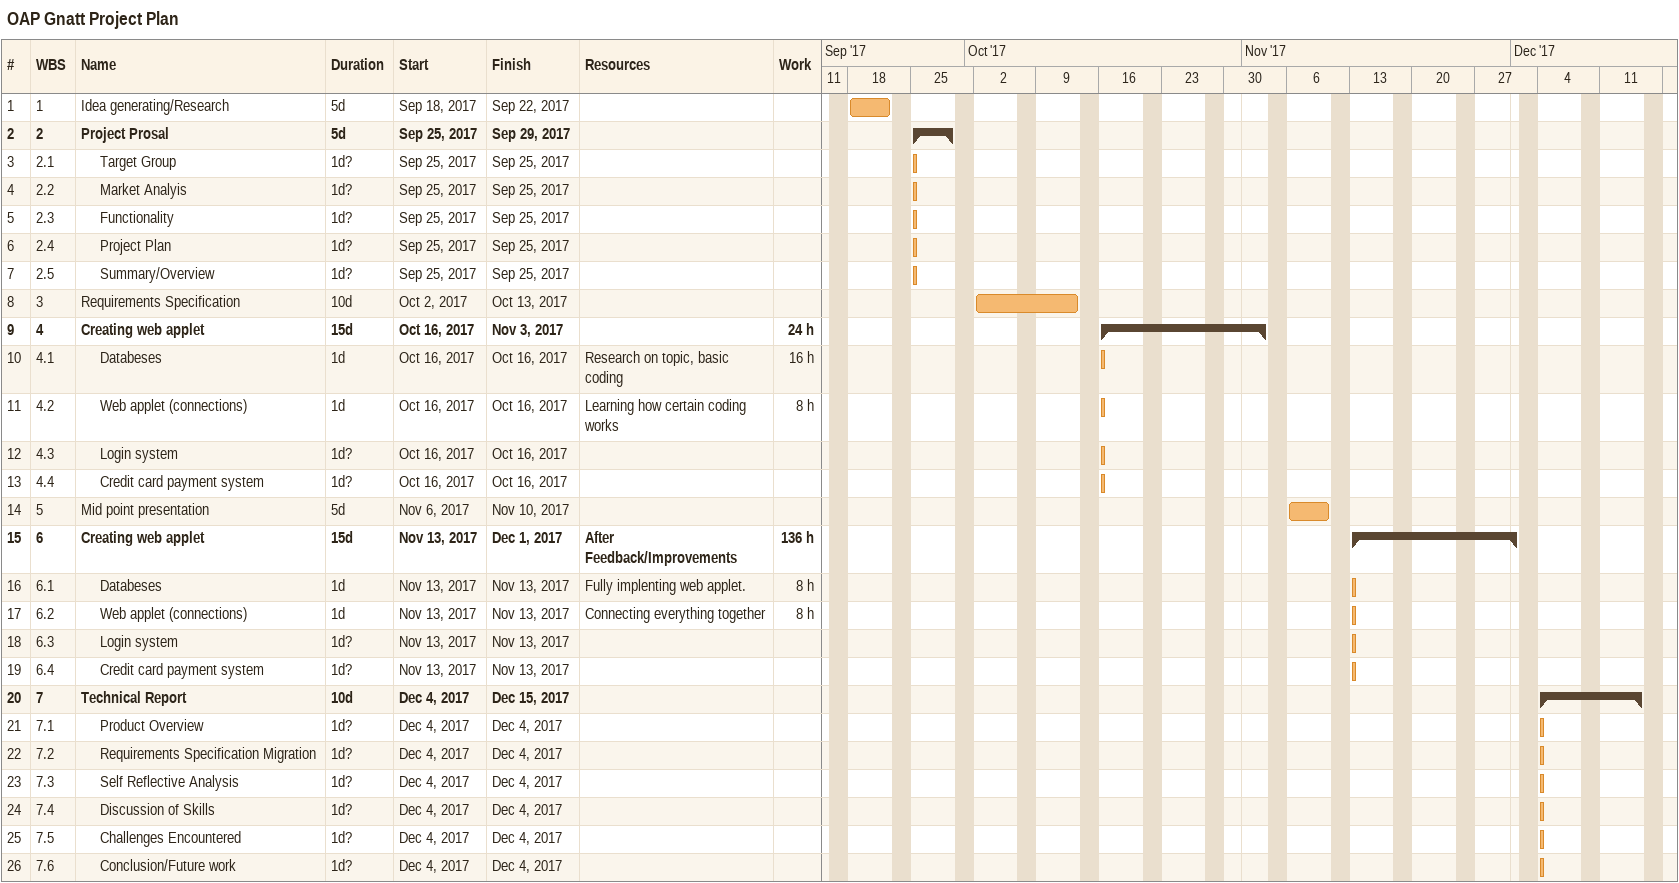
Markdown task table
OAP Gnatt Project Plan

| ID | WBS | Task | Duration | Start | Finish | Resources | Work (h) |
|---|---|---|---|---|---|---|---|
| 1 | 1 | Idea generating/Research | 5d | 2017-09-18 | 2017-09-22 |  |  |
| 2 | 2 | **Project Prosal** | 5d | 2017-09-25 | 2017-09-29 |  |  |
| 3 | 2.1 | Target Group | 1d? | 2017-09-25 | 2017-09-25 |  |  |
| 4 | 2.2 | Market Analyis | 1d? | 2017-09-25 | 2017-09-25 |  |  |
| 5 | 2.3 | Functionality | 1d? | 2017-09-25 | 2017-09-25 |  |  |
| 6 | 2.4 | Project Plan | 1d? | 2017-09-25 | 2017-09-25 |  |  |
| 7 | 2.5 | Summary/Overview | 1d? | 2017-09-25 | 2017-09-25 |  |  |
| 8 | 3 | Requirements Specification | 10d | 2017-10-02 | 2017-10-13 |  |  |
| 9 | 4 | **Creating web applet** | 15d | 2017-10-16 | 2017-11-03 |  | 24 |
| 10 | 4.1 | Databeses | 1d | 2017-10-16 | 2017-10-16 | Research on topic, basic coding | 16 |
| 11 | 4.2 | Web applet (connections) | 1d | 2017-10-16 | 2017-10-16 | Learning how certain coding works | 8 |
| 12 | 4.3 | Login system | 1d? | 2017-10-16 | 2017-10-16 |  |  |
| 13 | 4.4 | Credit card payment system | 1d? | 2017-10-16 | 2017-10-16 |  |  |
| 14 | 5 | Mid point presentation | 5d | 2017-11-06 | 2017-11-10 |  |  |
| 15 | 6 | **Creating web applet** | 15d | 2017-11-13 | 2017-12-01 | After Feedback/Improvements | 136 |
| 16 | 6.1 | Databeses | 1d | 2017-11-13 | 2017-11-13 | Fully implenting web applet. | 8 |
| 17 | 6.2 | Web applet (connections) | 1d | 2017-11-13 | 2017-11-13 | Connecting everything together | 8 |
| 18 | 6.3 | Login system | 1d? | 2017-11-13 | 2017-11-13 |  |  |
| 19 | 6.4 | Credit card payment system | 1d? | 2017-11-13 | 2017-11-13 |  |  |
| 20 | 7 | **Technical Report** | 10d | 2017-12-04 | 2017-12-15 |  |  |
| 21 | 7.1 | Product Overview | 1d? | 2017-12-04 | 2017-12-04 |  |  |
| 22 | 7.2 | Requirements Specification Migration | 1d? | 2017-12-04 | 2017-12-04 |  |  |
| 23 | 7.3 | Self Reflective Analysis | 1d? | 2017-12-04 | 2017-12-04 |  |  |
| 24 | 7.4 | Discussion of Skills | 1d? | 2017-12-04 | 2017-12-04 |  |  |
| 25 | 7.5 | Challenges Encountered | 1d? | 2017-12-04 | 2017-12-04 |  |  |
| 26 | 7.6 | Conclusion/Future work | 1d? | 2017-12-04 | 2017-12-04 |  |  |
